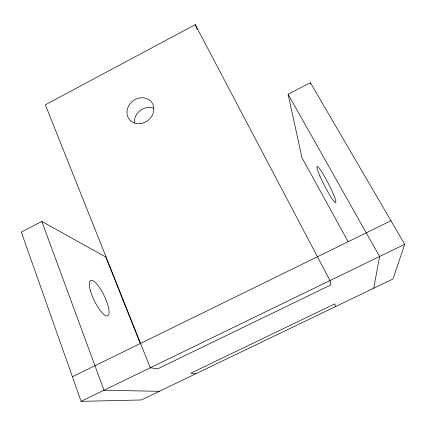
<?xml version="1.0" encoding="UTF-8"?>
<svg xmlns="http://www.w3.org/2000/svg" width="426" height="426" viewBox="0 0 426 426"><rect width="100%" height="100%" fill="white"/><g stroke="black" fill="none" stroke-linecap="round" stroke-linejoin="round"><path stroke-width="0.64" d="M373.73 288.21L379.609 256.489L288.088 94.242L310.405 82.713L404.7 244.316L393.049 278.918L141.347 399.971L81.089 401.351L21.3 232.064L41.844 221.451L105.786 257.027L140.42 343.883M195.241 24.649L45.348 104.796L150.277 367.776L157.769 368.783L330.89 284.898L329.985 280.569L195.241 24.649L197.286 29.426M72.409 376.776L390.956 220.764M81.089 401.351L404.7 244.316M159.34 391.318L103.987 390.237L41.844 221.451M195.63 373.863L190.784 373.213L334.852 303.86L335.432 306.629M348.106 241.622L301.986 157.769L288.088 94.242M310.405 82.713L310.586 84.023M134.472 123.023A13.616 11.997 -37.8 0 1 140.053 110.6A13.616 11.997 -37.8 0 1 153.472 108.252M141.256 123.508A14.079 12.311 -37.9 0 0 151.608 102.203A14.079 12.311 -37.9 0 0 128.375 106.511A14.079 12.311 -37.9 0 0 141.256 123.508M90.243 290.101A19.633 5.527 64.1 0 0 107.352 315.906A19.633 5.527 64.1 0 0 99.982 288.311A19.633 5.527 64.1 0 0 90.243 290.101M319.921 176.066A20.331 2.199 62.8 0 0 335.645 202.606A20.331 2.199 62.8 0 0 323.584 174.862A20.331 2.199 62.8 0 0 319.921 176.066"/></g></svg>
